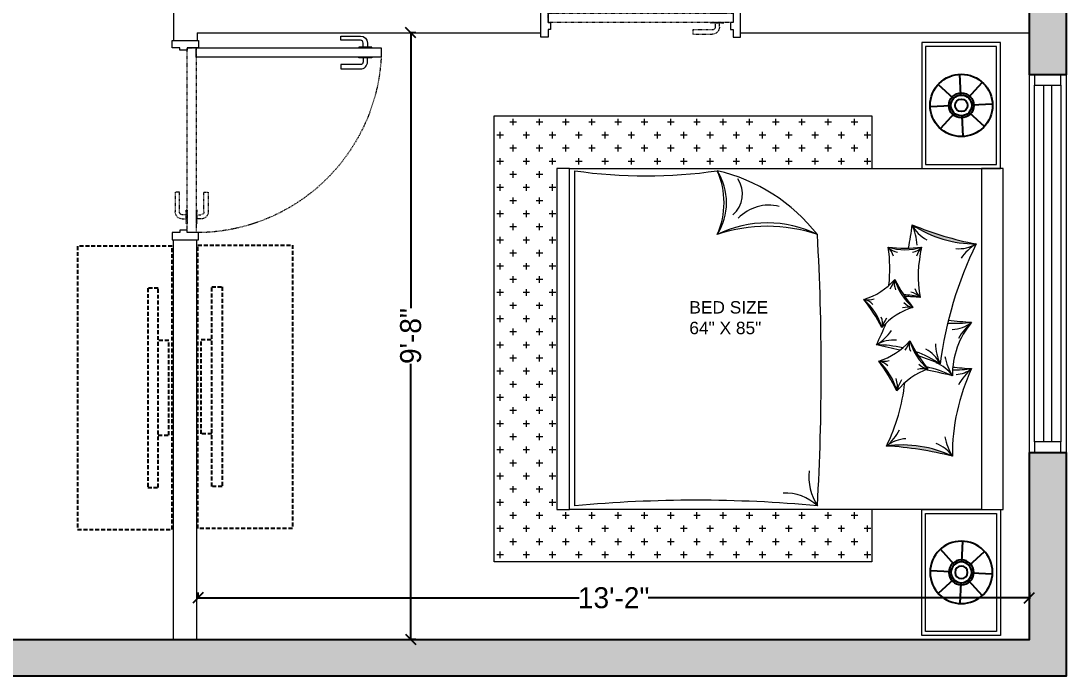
# Model space of a CAD drawing. Header units: inches. Extents: x 18646 to 39869, y 2287 to 7833.
# Drawn here: x 19402.5 to 19601.6, y 3840.6 to 3965.5 of the extents above; entities that cross this region are included whole.
import ezdxf

# ---------------------------------------------------------------- set-up
doc = ezdxf.new("R2010")
doc.units = ezdxf.units.IN
doc.header["$LTSCALE"] = 1.5
doc.header["$MEASUREMENT"] = 0
doc.header["$PDMODE"] = 3
doc.header["$PDSIZE"] = 4
doc.linetypes.add('DASHED', pattern=[0.75, 0.5, -0.25])
doc.linetypes.add('HIDDEN', pattern=[0.375, 0.25, -0.125])
for name, color, linetype in [('22-016_Xref_2ND-6TH Floor Plan$0$FURNITURE', 253, 'DASHED'), ('22-016_Xref_2ND-6TH Floor Plan$0$FURNITURE-LIGHT', 252, 'DASHED'), ('A-WALL', 4, 'Continuous'), ('A-WALL-EXTR', 2, 'Continuous'), ('I-FNSH-DIMS', 7, 'Continuous'), ('I-FURN', 7, 'Continuous'), ('I-GLAZ', 6, 'Continuous'), ('TTEXT', 7, 'Continuous'), ('WALL', 4, 'Continuous')]:
    doc.layers.add(name, color=color, linetype=linetype)
doc.layers.add('I-DOOR', color=6, linetype='Continuous', lineweight=20)
doc.styles.add('3 by 16', font='GOTHIC.TTF', dxfattribs={"height": 4})
doc.styles.add('A-ARCH-B01FL$0$Annotative', font='arial.ttf')
doc.dimstyles.new('3 by 16', dxfattribs={"dimtxt": 4, "dimasz": 2, "dimexe": 0.18, "dimexo": 0.0625, "dimgap": 0.09, "dimtad": 0, "dimtoh": 1, "dimdec": 0, "dimzin": 0, "dimdsep": 46, "dimlunit": 4, "dimtxsty": '3 by 16', "dimblk": 'OBLIQUE', "dimcen": 0.09, "dimclrd": 256, "dimclrt": 256, "dimadec": 0, "dimazin": 0, "dimtfac": 1, "dimtdec": 0, "dimtofl": 0, "dimtmove": 0, "dimatfit": 3, "dimldrblk": 'OBLIQUE', "dimfxl": 1, "dimfxlon": 1, "dimtolj": 1, "dimtzin": 0, "dimlwd": -1, "dimarcsym": 0})

# ---------------------------------------------------------------- blocks, each defined once
blk = doc.blocks.new('22-016_Xref_2ND-6TH Floor Plan$0$tv-flat screen')
at = {"layer": '22-016_Xref_2ND-6TH Floor Plan$0$FURNITURE', "lineweight": -3}
for points in [[(-3.637978807091713e-12, -26.99999999999818), (-17.99999689647302, -27.00000000000545), (-17.99999689647302, 27.00000000000545), (3.637978807091713e-12, 26.99999999999818)], [(-4.627758061633185, -18.99999999999636), (-4.627758061633184, 19.00000000000364), (-2.627758061633184, 19.00000000000364), (-2.627758061625909, -18.99999999999636)]]:
    blk.add_lwpolyline(points, close=True, dxfattribs=at)
blk.add_lwpolyline([(-2.627758061622271, 9.000000000003638), (-0.6277580616295468, 8.999999999996362), (-0.6277580616368228, -8.999999999996362), (-2.627758061636823, -8.999999999996362)], dxfattribs=at)
blk = doc.blocks.new('D2')
at = {"layer": 'A-WALL-EXTR', "color": 8, "linetype": 'HIDDEN', "lineweight": 5, "ltscale": 0.1, "transparency": 33554636}
for points in [[(2.097039473683253, 1.39181286548046), (2.097039473697805, 36.60818713451954), (0.3470394736978051, 36.60818713451954), (0.3470394736868911, 1.39181286548046)], [(0.3470394736978051, 32.34926945752522), (0.3470394736978051, 34.83805657792982), (0.1986917547219491, 34.83805657792982), (0.1986917547219491, 32.34926945752522)], [(2.097039473697805, 32.34926945752522), (2.097039473697805, 34.83805657792982), (2.245387192659109, 34.83805657792982), (2.245387192659109, 32.34926945752522)]]:
    blk.add_lwpolyline(points, close=True, dxfattribs=at)
for points in [[(0.198691754736501, 33.18570679055847), (-0.5801337699085707, 33.18570679055847, 0.414213562373095), (-1.099350786320429, 32.66648977411751), (-1.099350786320429, 28.92311855114895), (-1.915263240702188, 28.92311855114895), (-1.915263240687636, 32.66648977411751, -0.4142135623730951), (-0.5801337699085707, 34.00161924492204), (0.198691754736501, 34.00161924492204)], [(2.245387192659109, 33.18570679055847), (3.024212717304181, 33.18570679055847, -0.414213562373095), (3.543429733716039, 32.66648977411751), (3.543429733716039, 28.92311855114895), (4.359342188097798, 28.92311855114895), (4.359342188083247, 32.66648977411751, 0.4142135623730951), (3.024212717304181, 34.00161924492204), (2.245387192659109, 34.00161924492204)]]:
    blk.add_lwpolyline(points, format="xyb", dxfattribs=at)
blk.add_arc((2.065450912747521, 1.312817616002079), 35.29538365404344, 2.970378970372265, 89.94872158119419, dxfattribs=at)
at = {"layer": 'I-DOOR', "color": 6, "lineweight": 5, "transparency": 33554636}
for points in [[(0.3470394736868911, 36.60818713451954), (0.3470394736978051, 36.14217836258103), (-1.007492690034269, 36.14217836258103), (-1.007492690034269, 36.60818713451954), (-2.5, 36.60818713451954), (-2.5, 38), (2.5, 38), (2.5, 36.60818713451954)], [(2.097039473683253, 1.39181286548046), (37.31341374272597, 1.39181286546318), (37.31341374272597, 3.14181286546318), (2.097039473683253, 3.141812865476822)], [(33.05449606573529, 3.14181286546318), (35.54328318613989, 3.14181286546318), (35.54328318613989, 3.290160584439036), (33.05449606573529, 3.290160584439036)], [(0.3470394736868911, 1.39181286548046), (0.3470394736978051, 1.857821637418965), (-1.007492690034269, 1.857821637418965), (-1.007492690034269, 1.39181286548046), (-2.5, 1.39181286548046), (-2.5, 0), (2.5, 0), (2.5, 1.39181286548046)], [(33.05449606573529, 1.39181286546318), (35.54328318613989, 1.39181286546318), (35.54328318613989, 1.243465146501876), (33.05449606573529, 1.243465146501876)]]:
    blk.add_lwpolyline(points, close=True, dxfattribs=at)
for points in [[(33.89093339876854, 3.290160584424484), (33.89093339876854, 4.068986109069556, 0.414213562373095), (33.37171638232394, 4.588203125481414), (29.62834515935538, 4.588203125481414), (29.62834515935538, 5.404115579863173), (33.37171638232394, 5.404115579848622, -0.4142135623730951), (34.70684585312847, 4.068986109069556), (34.70684585312847, 3.290160584424484)], [(33.89093339876854, 1.243465146501876), (33.89093339876854, 0.4646396218568043, -0.414213562373095), (33.37171638232394, -0.05457739455505362), (29.62834515935538, -0.05457739455505362), (29.62834515935538, -0.8704898489368134), (33.37171638232394, -0.8704898489222614, 0.4142135623730951), (34.70684585312847, 0.4646396218568043), (34.70684585312847, 1.243465146501876)]]:
    blk.add_lwpolyline(points, format="xyb", dxfattribs=at)
blk = doc.blocks.new('xref typical floor layout feb 21$0$FDHHHD')
at = {"layer": 'I-FURN', "color": 8}
for p, q in [((-385513.0202033921, 318874.0296894421), (-385513.0202033921, 318974.0296894421)), ((-385548.3755424515, 318859.3850285014), (-385619.0862205701, 318930.0957066201)), ((-385477.6648643328, 318859.3850285014), (-385406.9541862141, 318930.0957066201)), ((-385563.0202033921, 318824.0296894421), (-385663.0202033921, 318824.0296894421)), ((-385463.0202033921, 318824.0296894421), (-385363.0202033921, 318824.0296894421)), ((-385548.3755424515, 318788.6743503828), (-385619.0862205701, 318717.9636722641)), ((-385513.0202033921, 318774.0296894421), (-385513.0202033921, 318674.0296894421)), ((-385477.6648643328, 318788.6743503828), (-385406.9541862141, 318717.9636722641))]:
    blk.add_line(p, q, dxfattribs=at)
at = {"layer": 'I-FURN'}
for radius in [150, 50]:
    blk.add_circle((-385513.0202033921, 318824.0296894421), radius, dxfattribs=at)
at = {"layer": 'I-FURN', "color": 8}
for radius in [60.00000000000001, 30]:
    blk.add_circle((-385513.0202033921, 318824.0296894421), radius, dxfattribs=at)
blk = doc.blocks.new('_Oblique')
at = {"color": 0, "linetype": 'ByBlock', "lineweight": -2}
blk.add_line((-0.5, -0.5), (0.5, 0.5), dxfattribs=at)
blk = doc.blocks.new('*D337')
at = {"layer": 'Defpoints', "color": 0, "lineweight": 5, "transparency": 16777216}
for p in [(19436.19033342889, 3868.781235481554, 4.19781782598494e-09), (19594.55574742079, 3868.781235481554), (19594.55574742079, 3855.541962155276)]:
    blk.add_point(p, dxfattribs=at)
at = {"layer": 'I-FNSH-DIMS', "color": 0, "lineweight": -2, "transparency": 16777216}
for p, q in [((19436.19033342889, 3856.541962155276), (19436.19033342889, 3855.361962155276)), ((19594.55574742079, 3856.541962155276), (19594.55574742079, 3855.361962155276))]:
    blk.add_line(p, q, dxfattribs=at)
at = {"layer": 'I-FNSH-DIMS', "transparency": 16777216}
for p, q in [((19436.19033342889, 3855.541962155276), (19508.7786216621, 3855.541962155276)), ((19594.55574742079, 3855.541962155276), (19521.96745918759, 3855.541962155276))]:
    blk.add_line(p, q, dxfattribs=at)
at = {"layer": 'I-FNSH-DIMS', "transparency": 16777216, "xscale": 2, "yscale": 2, "zscale": 2, "rotation": 180}
blk.add_blockref('_Oblique', (19436.19033342889, 3855.541962155276), dxfattribs=at)
at = {"layer": 'I-FNSH-DIMS', "transparency": 16777216, "xscale": 2, "yscale": 2, "zscale": 2}
blk.add_blockref('_Oblique', (19594.55574742079, 3855.541962155276), dxfattribs=at)
at = {"layer": 'I-FNSH-DIMS', "lineweight": 5, "transparency": 16777216, "insert": (19515.37304042484, 3855.541962155276), "char_height": 4, "attachment_point": 5, "style": '3 by 16'}
blk.add_mtext('\\A1;13\'-2"', dxfattribs=at)
blk = doc.blocks.new('*D338')
at = {"layer": 'Defpoints', "color": 0, "lineweight": 5, "transparency": 16777216}
for p in [(19501.50778485924, 3963.245777470778), (19476.72018562448, 3847.623704100974), (19501.50778485921, 3847.623704100974)]:
    blk.add_point(p, dxfattribs=at)
at = {"layer": 'I-FNSH-DIMS', "color": 0, "lineweight": -2, "transparency": 16777216}
for p, q in [((19477.72018562448, 3963.245777470778), (19476.54018562448, 3963.245777470778)), ((19477.72018562448, 3847.623704100974), (19476.54018562448, 3847.623704100974))]:
    blk.add_line(p, q, dxfattribs=at)
at = {"layer": 'I-FNSH-DIMS', "transparency": 16777216}
for p, q in [((19476.72018562448, 3963.245777470778), (19476.72018562448, 3910.745678923197)), ((19476.72018562448, 3847.623704100974), (19476.72018562448, 3900.123802648554))]:
    blk.add_line(p, q, dxfattribs=at)
at = {"layer": 'I-FNSH-DIMS', "transparency": 16777216, "xscale": 2, "yscale": 2, "zscale": 2}
for p, rotation in [((19476.72018562448, 3963.245777470778), 90), ((19476.72018562448, 3847.623704100974), 270)]:
    blk.add_blockref('_Oblique', p, dxfattribs=dict(at, rotation=rotation))
at = {"layer": 'I-FNSH-DIMS', "lineweight": 5, "transparency": 16777216, "insert": (19476.72018562447, 3905.434740785869), "char_height": 4, "attachment_point": 5, "rotation": 90, "style": '3 by 16'}
blk.add_mtext('\\A1;9\'-8"', dxfattribs=at)

msp = doc.modelspace()

# ---------------------------------------------------------------- hatches: boundary and pattern name
at = {"layer": 'A-WALL', "lineweight": 5, "transparency": 33554636}
h = msp.add_hatch(color=8, dxfattribs=at)
h.dxf.hatch_style = 1
h.paths.add_polyline_path([(19601.55574742083, 3955.241454543654), (19594.55574742079, 3955.241454543654), (19594.55574742079, 4030.248704100944), (19601.55574742082, 4030.248704100944)])
h = msp.add_hatch(color=8, dxfattribs=at)
h.dxf.hatch_style = 1
h.paths.add_polyline_path([(19601.55574742083, 3883.241454543654), (19601.55574742083, 3840.623704100914), (19372.56674367826, 3840.623704100965), (19372.56674367826, 3847.623704101002), (19594.55574742079, 3847.623704100951), (19594.55574742079, 3883.241454543654)])
at = {"layer": 'I-FURN', "lineweight": 5, "transparency": 33554636}
h = msp.add_hatch(dxfattribs=at)
h.set_pattern_fill('CROSS', color=8, scale=10, angle=450, style=0)
h.set_pattern_definition([(90, (14383.74538044952, 35728.09933074538), (-2.499999999999999, 2.500000000000001), [1.25, -3.75]), (180, (14384.37038044952, 35728.72433074538), (-2.500000000000001, -2.499999999999998), [1.25, -3.75])])
h.paths.add_polyline_path([(19492.58386499083, 3947.392092291113), (19492.58386499083, 3862.392092291113), (19564.58386499083, 3862.392092291113), (19564.58386499083, 3872.392092291113), (19506.96711142392, 3872.392092291113), (19504.55561299926, 3872.392092291113), (19504.55561299926, 3937.392092291113), (19506.96711142392, 3937.392092291113), (19564.58386499083, 3937.392092291113), (19564.58386499083, 3947.392092291113)])
h = msp.add_hatch(color=8, dxfattribs=at)
edge = h.paths.add_edge_path()
edge.add_ellipse((19584.37630085472, 3945.025497744507), major_axis=(15.58408863954083, -15.58408863954087), ratio=0.9999999999998601, start_angle=281.63393075534776, end_angle=315.0978341324132, ccw=False)
edge.add_ellipse((19596.13336548943, 3984.378181257569), major_axis=(44.19450264213361, 44.19450264213348), ratio=0.9999999999997735, start_angle=202.5392429386608, end_angle=214.1925219491154)
h = msp.add_hatch(color=8, dxfattribs=at)
edge = h.paths.add_edge_path()
edge.add_ellipse((19564.05172673757, 3822.052008130813), major_axis=(44.19450264210444, 44.19450264210435), ratio=0.9999999999993399, start_angle=30.31826891564059, end_angle=41.97154792606656)
edge.add_ellipse((19570.374097229, 3862.633899410946), major_axis=(15.58408863954074, 15.5840886395407), ratio=0.9999999999999475, start_angle=19.412956732346686, end_angle=52.87686010932521, ccw=False)

# ---------------------------------------------------------------- linework, layer by layer
at = {"layer": 'A-WALL', "lineweight": 5, "transparency": 33554636}
for p, q in [((19431.56563716847, 4061.788692918593), (19431.53868745769, 3963.272727182511)), ((19431.53868745769, 3963.272727182511), (19431.53868745769, 3961.74632901927)), ((19436.03978168471, 3963.245777470102), (19436.03978168471, 3961.74632901927)), ((19436.03978168471, 3963.245777470102), (19501.50778485923, 3963.245777470776)), ((19539.50778485923, 3963.245777471168), (19594.55574742079, 3963.245777471735)), ((19431.48378717765, 3923.74632901927), (19431.48378717763, 3847.62425564968)), ((19435.98378717763, 3847.624255649679), (19435.98378717764, 3923.74632901927))]:
    msp.add_line(p, q, dxfattribs=at)
at = {"layer": 'I-FURN', "lineweight": 5, "transparency": 33554636}
msp.add_line((19507.98789703169, 3873.089567718103), (19507.98789692616, 3936.929906983722), dxfattribs=at)
for points in [[(19589.04582776315, 3937.392092291113), (19589.04582776315, 3961.392092291113), (19574.04582776315, 3961.392092291113), (19574.04582776315, 3937.392092291113)], [(19506.96711142392, 3872.392092291113), (19506.96711142392, 3937.392092291113), (19504.55561299926, 3937.392092291113), (19504.55561299926, 3872.392092291113)], [(19506.96711142392, 3872.392092291113), (19506.96711142392, 3937.392092291113), (19585.42862887228, 3937.392092291113), (19585.42862887228, 3872.392092291113)], [(19589.55561299926, 3872.392092291113), (19589.55561299926, 3937.392092291113), (19585.42862887228, 3937.392092291113), (19585.42862887228, 3872.392092291113)], [(19589.04582776315, 3872.392092291113), (19589.04582776315, 3848.392092291113), (19574.04582776315, 3848.392092291113), (19574.04582776315, 3872.392092291113)]]:
    msp.add_lwpolyline(points, close=True, dxfattribs=at)
at = {"layer": 'I-FURN', "color": 8, "lineweight": 5, "transparency": 33554636}
for points in [[(19588.29582776315, 3938.142092291113), (19588.29582776315, 3960.642092291113), (19574.79582776315, 3960.642092291113), (19574.79582776315, 3938.142092291113)], [(19588.29582776315, 3871.642092291113), (19588.29582776315, 3849.142092291113), (19574.79582776315, 3849.142092291113), (19574.79582776315, 3871.642092291113)]]:
    msp.add_lwpolyline(points, close=True, dxfattribs=at)
at = {"layer": 'I-FURN', "color": 8, "lineweight": 5, "transparency": 33554636, "elevation": 4.563871360333582e-09}
msp.add_lwpolyline([(19564.58386499083, 3872.392092291113), (19564.58386499083, 3862.392092291113), (19492.58386499083, 3862.392092291113), (19492.58386499083, 3947.392092291113), (19564.58386499083, 3947.392092291113), (19564.58386499083, 3937.392092291113)], dxfattribs=at)
at = {"layer": 'I-FURN', "lineweight": 5, "transparency": 33554636}
for centre, radius, start, end in [((19521.53634081296, 4029.479072007896), 93.53559899002818, 261.6715230369231, 278.3284769630768), ((19527.4938255548, 3903.917991211267), 33.87342975265533, 37.98697484365011, 77.05017215124354), ((19521.81437296652, 3930.848197654013), 14.59763732330932, 335.3784430168245, 24.62155698317552), ((19544.6379886792, 3896.915952109201), 29.44343855979626, 71.0671664828272, 108.9328335171728), ((19498.69851438195, 3936.137476747426), 74.16983031942473, 349.1742401228394, 352.6266274647992), ((19596.13336548942, 3984.378181257569), 62.50046501884082, 247.5392429675054, 259.1925219301144), ((19093.46459414225, 3898.928027918046), 461.4505657415916, 356.7901016145607, 3.209898398800531), ((19570.86718586548, 3953.449490323277), 31.25023250942041, 264.1733605243788, 275.8266394756212), ((19537.81602716724, 3918.244915332798), 30.16081448590489, 354.015196552898, 7.843146015753506), ((19597.2676233991, 3916.830001180286), 23.87731924453131, 166.6069347148632, 189.7033356534137), ((19651.13688591701, 3890.594768424933), 74.16983031942473, 154.1051374163155, 172.6266274647993), ((19559.12508870571, 3924.883643291709), 13.08380323838914, 287.3007318858055, 318.5457579871091), ((19596.75139914022, 3930.456117677772), 31.25023250942041, 207.0966054268092, 218.7498844551621), ((19538.64443174296, 3892.831585665575), 31.25023250942041, 27.0966054268093, 38.74988445516207), ((19570.55941347904, 3881.716774470631), 31.25023250942041, 84.17336052437884, 89.45931857374407), ((19576.27074217744, 3898.404060051638), 13.08380323838914, 107.3007318858054, 138.5457579871091), ((19586.86920723444, 3970.48148902681), 62.50046501884082, 262.8723856237006, 266.9715479605134), ((19498.69851438195, 3936.137476747426), 74.16983031942473, 334.1051374163155, 337.6386718420624), ((19595.60841255103, 3897.968135736031), 15.7163777343684, 140.0100781595313, 180.4110818738097), ((19561.97550197357, 3913.157011601383), 13.08380323838914, 287.3007318858055, 318.5457579871091), ((19599.60181240804, 3918.729485987402), 31.25023250942041, 207.0966054268092, 218.7498844551621), ((19553.70203480957, 3842.35406391482), 62.50046501884082, 75.00436834214031, 79.19252193011444), ((19538.2702649095, 3880.072653064468), 34.43255801509228, 25.62933032652539, 36.73060413623929), ((19553.70203480957, 3842.35406391482), 62.50046501884082, 67.53924296750543, 71.60550070765888), ((19580.0195434552, 3886.164860175872), 13.85831012812964, 110.2180295282308, 140.5721066988063), ((19574.50525740955, 3894.138713941058), 5.082533808769868, 81.7996839924947, 104.2900865793861), ((19564.0517267376, 3837.395637623944), 62.50046501884082, 75.31826893274007, 80.15765760337396), ((19570.37409722901, 3877.977528904063), 22.03922951125872, 64.412956739588, 78.0486538025587), ((19618.22142957808, 3882.840883223551), 38.33040339653333, 154.7013599602438, 180.4919954027365), ((19586.86920723444, 3961.634038252094), 62.50046501884082, 263.5972692344645, 266.9715479605134), ((19534.8230076123, 3900.365629561617), 36.20873892111788, 333.9514396469802, 353.9304145790685), ((19564.0517267376, 3822.052008130813), 62.50046501884082, 75.31826893274007, 86.97154796051338), ((19531.08954481061, 3619.63481589211), 254.5053974934146, 84.79205024181357, 95.20794975818643)]:
    msp.add_arc(centre, radius, start, end, dxfattribs=at)
at = {"layer": 'I-FURN', "color": 8, "lineweight": 5, "transparency": 33554636}
for centre, radius, start, end in [((19525.720771393, 3930.848197654013), 11.16565865548822, 326.9972112992556, 33.00278870074438), ((19534.80980611069, 3932.491484842983), 5.117521007405927, 309.2185984302228, 34.81038846068044), ((19544.93050531504, 3922.344393351705), 8.02980569546747, 75.82309389325364, 136.3795970777668), ((19544.6379886792, 3905.455457450378), 21.54482815320035, 63.67830936184424, 116.3216906381558), ((19584.37630085472, 3945.025497744507), 22.03922951125872, 236.6339307817223, 270.0978341280807), ((19577.9458037892, 3929.361443860391), 6.317151978906221, 205.7306126241462, 242.2248337046152), ((19563.00443343396, 3922.405232066951), 10.16506761753974, 1.999040800958335, 24.48944341187847), ((19570.86718586548, 3932.913775893896), 11.01961475562936, 253.2680482935924, 286.7319517064076), ((19570.0284760396, 3924.48910765256), 3.15857598945311, 222.3647301794575, 258.8589512257139), ((19563.86606093451, 3919.018001939396), 5.082533808769868, 18.63315834954255, 41.12356098485635), ((19571.70589569139, 3924.48910765256), 3.15857598945311, 281.141048774286, 317.6352698205424), ((19577.86831079645, 3919.018001939396), 5.082533808769868, 138.8764390151437, 161.3668416504574), ((19581.16025074221, 3928.40109104025), 6.317151978906221, 264.5069312209372, 301.0011522915611), ((19589.83700890546, 3914.388693016233), 10.16506761753974, 122.2423214667177, 144.7327240633608), ((19564.04441075205, 3917.618826171958), 5.082533808769868, 321.5564032950238, 344.0468059081085), ((19571.98621905487, 3915.41972668963), 3.15857598945311, 165.2879751359293, 201.7821961739555), ((19579.51373217153, 3919.294648034287), 11.01961475562936, 196.1912932477422, 229.6551966384355), ((19577.56053840999, 3916.14826285396), 5.082533808769868, 198.6331583495426, 221.1235609848563), ((19563.74098674096, 3917.422357711643), 5.082533808769868, 261.7996839924947, 284.2900865793861), ((19562.49790901966, 3909.276001751823), 3.15857598945311, 44.06429372365341, 80.55851477399487), ((19555.88209871163, 3903.993055309074), 11.01961475562936, 16.19129324774224, 49.65519663843558), ((19570.55941347904, 3902.252488900041), 11.01961475562936, 73.26804829359234, 89.52808061764351), ((19571.39812330493, 3910.677157141363), 3.15857598945311, 42.36473017945755, 78.85895122571394), ((19571.65484414171, 3905.865345631399), 5.082533808769868, 81.7996839924947, 104.2900865793861), ((19572.89792186351, 3914.011701591538), 3.15857598945311, 224.0642937236534, 260.5585147739949), ((19563.4096118283, 3907.867976653688), 3.15857598945311, 345.2879751359293, 21.78219617395554), ((19571.35142013064, 3905.668877171083), 5.082533808769868, 141.5564032950238, 164.0468059081085), ((19559.9983913932, 3912.343552155078), 10.16506761753974, 302.2423214667177, 324.7327240633608), ((19580.54683674301, 3929.899597746647), 22.03922951125872, 265.9241832641609, 277.8768601158849), ((19579.610543877, 3912.992876235272), 6.317151978906221, 272.2859571959401, 308.7801782390104), ((19590.10407227318, 3900.283852181274), 10.16506761753974, 130.0213474519726, 152.5117500575966), ((19568.67514955676, 3898.331154132124), 6.317151978906221, 84.50693122093725, 121.0011522915611), ((19566.89482401987, 3905.892194481617), 5.082533808769868, 321.5564032950238, 344.0468059081085), ((19574.83663232269, 3903.693094999304), 3.15857598945311, 165.2879751359293, 201.7821961739555), ((19582.36414543936, 3907.568016343961), 11.01961475562936, 196.1912932477422, 229.6551966384355), ((19565.45909944424, 3881.706747427867), 22.03922951125872, 76.94902916412967, 90.09783412808069), ((19565.45909944424, 3881.706747427867), 22.03922951125872, 56.63393078172221, 70.17715959006314), ((19571.88959650977, 3897.370801311983), 6.317151978906221, 25.73061262414623, 62.22483370461522), ((19586.83096686468, 3904.327013104361), 10.16506761753974, 181.9990408009583, 204.4894434118785), ((19566.5914000088, 3905.695726021317), 5.082533808769868, 261.7996839924947, 284.2900865793861), ((19557.61994763727, 3891.781992656288), 12.12087208699685, 15.2314041699277, 47.12853031479719), ((19565.34832228747, 3897.549370061453), 3.15857598945311, 44.06429372365341, 80.55851477399487), ((19574.62524247935, 3894.367819952568), 6.317151978906221, 33.50963862675135, 70.00385963687896), ((19588.4875708687, 3903.282374468014), 10.16506761753974, 189.7780667895786, 212.2684693717241), ((19575.74833513133, 3902.285069901212), 3.15857598945311, 224.0642937236534, 260.5585147739949), ((19580.54683674301, 3921.052146971961), 22.03922951125872, 268.3008956876221, 277.8768601158849), ((19580.40187348992, 3903.16051236356), 5.053721583124976, 272.2859571959401, 308.7801782390104), ((19590.10407227318, 3891.436401406572), 10.16506761753974, 130.0213474519726, 152.5117500575966), ((19564.99212613508, 3895.918428119352), 4.426517426633798, 347.5796736676479, 18.36962467919425), ((19576.07153616704, 3893.360427552463), 6.944724643454832, 147.3976725374356, 166.6295816687787), ((19560.81686169868, 3892.249644975258), 10.16506761753974, 310.0213474519723, 332.5117500575965), ((19588.4875708687, 3887.938744974912), 10.16506761753974, 189.7780667895786, 212.2684693717241), ((19571.31039009503, 3879.540620922322), 6.317151978906221, 92.28595719594004, 128.7801782390103), ((19570.37409722901, 3862.633899410946), 22.03922951125872, 64.412956739588, 97.87686011588488), ((19574.62524247935, 3879.024190459466), 6.317151978906221, 33.50963862675135, 70.00385963687896), ((19562.75230005199, 3878.65069343619), 10.2087550094026, 173.7598508546199, 213.0069549918307), ((19548.04926537143, 3866.576114742689), 8.952560559357284, 46.68155676841334, 92.5313597915341)]:
    msp.add_arc(centre, radius, start, end, dxfattribs=at)
at = {"layer": 'I-GLAZ', "color": 6, "lineweight": 5, "ltscale": 0.05, "transparency": 33554636}
for points in [[(19601.55574742083, 3883.241454543654), (19594.55574742079, 3883.241454543654), (19594.55574742079, 3955.241454543654), (19601.55574742083, 3955.241454543654)], [(19595.55574742081, 3953.241454543654), (19600.55574742081, 3953.241454543654), (19600.55574742081, 3955.241454543654), (19595.55574742081, 3955.241454543654)], [(19595.55574742081, 3953.241454543654), (19600.55574742081, 3953.241454543654), (19600.55574742081, 3885.241454543654), (19595.55574742081, 3885.241454543654)], [(19597.30574742081, 3885.241454543654), (19597.30574742081, 3953.241454543654), (19598.80574742081, 3953.241454543654), (19598.80574742081, 3885.241454543654)], [(19595.55574742081, 3883.241454543654), (19600.55574742081, 3883.241454543654), (19600.55574742081, 3885.241454543654), (19595.55574742081, 3885.241454543654)]]:
    msp.add_lwpolyline(points, close=True, dxfattribs=at)
at = {"layer": 'WALL', "ltscale": 0.1, "transparency": 33554636}
msp.add_lwpolyline([(19601.55574742083, 3955.241454543654), (19594.55574742079, 3955.241454543654), (19594.55574742079, 4030.248704100944), (19601.55574742082, 4030.248704100944)], close=True, dxfattribs=at)
msp.add_lwpolyline([(19601.55574742083, 3883.241454543654), (19601.55574742083, 3840.623704100914), (19372.56674367826, 3840.623704100965), (19372.56674367826, 3847.623704101002), (19594.55574742079, 3847.623704100951), (19594.55574742079, 3883.241454543654), (19601.55574742083, 3883.241454543654)], dxfattribs=at)

# ---------------------------------------------------------------- block references
at = {"layer": '22-016_Xref_2ND-6TH Floor Plan$0$FURNITURE-LIGHT', "transparency": 33554636, "xscale": -1, "rotation": 179.9989054966688}
msp.add_blockref('22-016_Xref_2ND-6TH Floor Plan$0$tv-flat screen', (19431.25689031347, 3895.564431172885, 4.56387136069103e-09), dxfattribs=at)
at = {"layer": '22-016_Xref_2ND-6TH Floor Plan$0$FURNITURE-LIGHT', "transparency": 33554636, "rotation": 180.0010945033312}
msp.add_blockref('22-016_Xref_2ND-6TH Floor Plan$0$tv-flat screen', (19436.18981765636, 3895.781235476626, 4.19781782598494e-09), dxfattribs=at)
at = {"layer": 'I-DOOR', "lineweight": 5, "transparency": 33554636, "xscale": -1}
for p, rotation in [((19501.50778485923, 3964.869722483763), 270), ((19433.77870129956, 3961.74632901927), 180)]:
    msp.add_blockref('D2', p, dxfattribs=dict(at, rotation=rotation))
at = {"layer": 'I-FURN', "lineweight": 5, "transparency": 33554636}
for p, xscale, yscale, zscale, rotation in [((-30.99492418541922, 1155.111216137547), 0.03960000000331955, 0.03960000000331955, 0.03960000000331955, 227.6997446460967), ((-30.99492418541922, 6654.672968444688), -0.03960000000331955, 0.03960000000331954, 0.03960000000331954, 312.3002553539034)]:
    msp.add_blockref('xref typical floor layout feb 21$0$FDHHHD', p, dxfattribs=dict(at, xscale=xscale, yscale=yscale, zscale=zscale, rotation=rotation))

# ---------------------------------------------------------------- texts
at = {"layer": 'TTEXT', "lineweight": 5, "ltscale": 0.001, "transparency": 33554636, "insert": (19529.79157117875, 3908.92217068934), "char_height": 2.360949529689595, "attachment_point": 4, "style": 'A-ARCH-B01FL$0$Annotative'}
msp.add_mtext('BED SIZE\\P64" X 85"', dxfattribs=at)

# ---------------------------------------------------------------- dimensions: what is measured, and where the dimension line sits
at = {"layer": 'I-FNSH-DIMS', "lineweight": 5, "transparency": 33554636}
dim = msp.add_linear_dim(base=(19476.72018562448, 3847.623704100974), p1=(19501.50778485923, 3963.245777470776), p2=(19501.5077848592, 3847.623704100972), angle=90, dimstyle='3 by 16', dxfattribs=at)
dim.commit()
dim.dimension.update_dxf_attribs({"geometry": '*D338', "text_midpoint": (19476.72018562447, 3905.434740785869)})
dim = msp.add_linear_dim(base=(19594.55574742079, 3855.541962155276), p1=(19436.19033342889, 3868.781235481554, 4.19781782598494e-09), p2=(19594.55574742079, 3868.781235481554), dimstyle='3 by 16', dxfattribs=at)
dim.commit()
dim.dimension.update_dxf_attribs({"geometry": '*D337', "text_midpoint": (19515.37304042484, 3855.541962155276)})

doc.saveas('drawing.dxf')
